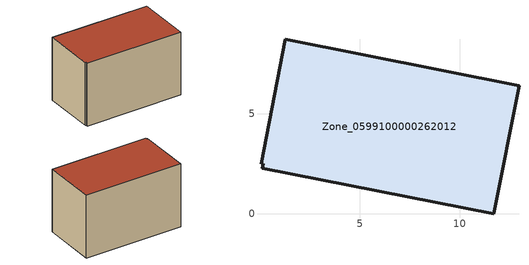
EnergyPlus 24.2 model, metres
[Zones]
Zone_0599100000262012
 floor ground (C_G): 0.1,2.27 0.14,2.49 0.04,2.5 1.26,8.72 12.96,6.41 11.7,0 z0
 wall outside (C_F): 12.96,6.41 1.26,8.72 0.04,2.5 0.14,2.49 0.1,2.27 11.7,0 12.96,6.41 z0:7.69
 roof outside (C_R): 0.14,2.49 0.1,2.27 11.7,0 12.96,6.41 1.26,8.72 0.04,2.5 z7.69
[BUILDING]
Pand.0599100000262012: North Axis=0; Terrain=City; Loads Convergence Tolerance Value=0.04; Temperature Convergence Tolerance Value=0.4; Solar Distribution=FullExterior; Maximum Number of Warmup Days=25; Minimum Number of Warmup Days=1
[Site:Location]
Rotterdam.The.Hague.AP_ZH_NLD Design_Conditions: Latitude=51.96; Longitude=4.45; Time Zone=1; Elevation=-4.5
[SITE:GROUNDTEMPERATURE:BUILDINGSURFACE]
18, 18, 18, 18, 18, 18, 18, 18, 18, 18, 18, 18
[MATERIAL] Thermal Absorptance=0.9; Solar Absorptance=0.7; Visible Absorptance=0.7
Name | Roughness | Thickness | Conductivity | Density | Specific Heat
G.TI.1946-1964 | MediumSmooth | 0.15 | 1 | 540 | 1210
F.TI.1946-1964 | Rough | 0.3 | 0.857143 | 1920 | 840
R.TI.1946-1964 | MediumRough | 0.2 | 0.277778 | 1500 | 1000
[CONSTRUCTION]
C_G: G.TI.1946-1964
C_F: F.TI.1946-1964
C_R: R.TI.1946-1964
[ZONE]
Zone_0599100000262012: Type=1; Multiplier=1; Ceiling Height=Autocalculate; Volume=Autocalculate; Floor Area=autocalculate; Part of Total Floor Area=Yes
[ZONEINFILTRATION:DESIGNFLOWRATE]
Infil_Zone_0599100000262012: Zone or ZoneList or Space or SpaceList=Zone_0599100000262012; Schedule=AlwaysOn; Design Flow Rate Calculation Method=Flow/Area; Flow Rate per Floor Area=0.003; Constant Term Coefficient=1; Temperature Term Coefficient=0; Velocity Term Coefficient=0; Velocity Squared Term Coefficient=0
[HVACTEMPLATE:ZONE:IDEALLOADSAIRSYSTEM]
Zone_0599100000262012: Maximum Heating Supply Air Temperature=50; Minimum Cooling Supply Air Temperature=13; Maximum Heating Supply Air Humidity Ratio=0.0156; Minimum Cooling Supply Air Humidity Ratio=0.0077; Heating Limit=NoLimit; Cooling Limit=NoLimit; Dehumidification Control Type=ConstantSensibleHeatRatio; Cooling Sensible Heat Ratio=0.7; Dehumidification Setpoint=60; Humidification Control Type=None; Humidification Setpoint=30; Outdoor Air Method=None; Outdoor Air Flow Rate per Person=0.00944; Outdoor Air Flow Rate per Zone Floor Area=0; Outdoor Air Flow Rate per Zone=0; Demand Controlled Ventilation Type=None; Outdoor Air Economizer Type=NoEconomizer; Heat Recovery Type=None; Sensible Heat Recovery Effectiveness=0.7; Latent Heat Recovery Effectiveness=0.65
[ZONECONTROL:THERMOSTAT]
ThermostatControl_Zone_0599100000262012: Zone or ZoneList=Zone_0599100000262012; Control Type Schedule=DualSetpointControlType; Control 1=Thermostat_Zone_0599100000262012; Temperature Difference Between Cutout And Setpoint=0
[THERMOSTATSETPOINT:DUALSETPOINT]
Thermostat_Zone_0599100000262012: Heating Setpoint Temperature Schedule=HeatingSetpoint_Zone_0599100000262012; Cooling Setpoint Temperature Schedule=CoolingSetpoint_Zone_0599100000262012
[SCHEDULE:COMPACT]
HeatingSetpoint_Zone_0599100000262012: Through: 12/31, For: AllDays, Until: 24:00, 21
CoolingSetpoint_Zone_0599100000262012: Through: 12/31, For: AllDays, Until: 24:00, 24
DualSetpointControlType: Through: 12/31, For: AllDays, Until: 24:00, 4
AlwaysOn: Through: 12/31, For: AllDays, Until: 24:00, 1
